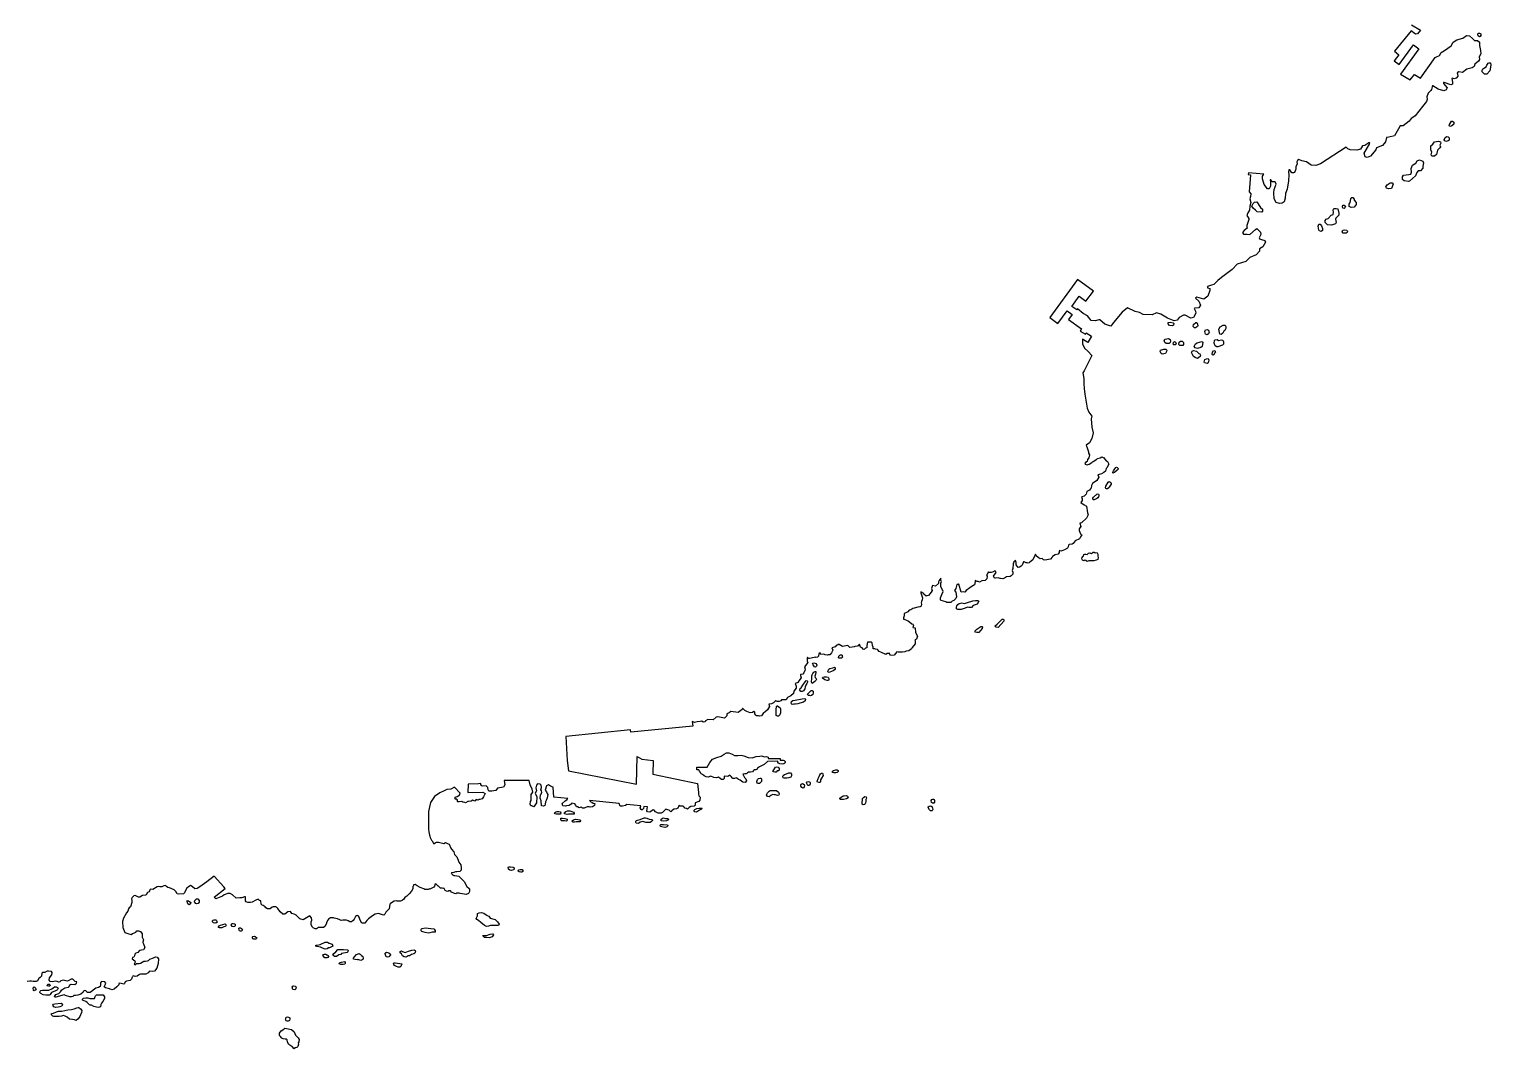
# Model space of a CAD drawing. Header units: inches. Extents: x -62624 to 51363, y -122611 to -15713.
# Drawn here: x 6819 to 11542, y -122093 to -118797 of the extents above; entities that cross this region are included whole.
import ezdxf

# ---------------------------------------------------------------- set-up
doc = ezdxf.new("R2010")
doc.units = ezdxf.units.IN
doc.header["$MEASUREMENT"] = 0

msp = doc.modelspace()

# ---------------------------------------------------------------- linework, layer by layer
for points in [[(11286.6, -118782.3), (11315.1, -118799.5), (11305.2, -118811.4), (11298.8, -118812.6), (11285.3, -118802.1), (11231.2, -118867.7), (11244.8, -118879), (11230.1, -118899.1), (11246.3, -118910.9), (11292.5, -118847.7), (11309.9, -118860.4), (11250.5, -118941.7), (11281.6, -118960.7), (11295.4, -118942.9), (11315.3, -118954.8), (11363, -118888), (11366.8, -118886), (11376.2, -118881.4), (11382.1, -118872.1), (11392.7, -118865.5), (11413.8, -118850.9), (11420.4, -118838.4), (11432.3, -118831.1), (11452.1, -118825.8), (11464, -118816.5), (11473.2, -118818.5), (11483.1, -118827.1), (11489.7, -118833.7), (11499.6, -118833.7), (11506.2, -118838.3), (11506.3, -118849.5), (11508.9, -118866), (11510.3, -118876.6), (11505, -118886.5), (11505.5, -118894.6), (11502.2, -118900.5), (11491, -118909.8), (11489, -118917.7), (11482.4, -118921.6), (11465.3, -118926.3), (11451.4, -118936.2), (11438.9, -118934.9), (11434.2, -118938.2), (11434.9, -118941.5), (11435.6, -118948.8), (11430.3, -118954.7), (11424.3, -118957.4), (11418.4, -118954.8), (11416.4, -118956.1), (11419.1, -118967.9), (11419.1, -118973.9), (11413.1, -118976.6), (11392, -118968.7), (11389.3, -118968.7), (11389.3, -118972), (11401.2, -118986.5), (11398.6, -118992.4), (11390.7, -118996.4), (11372.2, -118990.5), (11355, -118979.9), (11353.7, -118979.9), (11353, -118983.2), (11351, -118991.1), (11348.4, -118994.4), (11340.4, -119003.9), (11335.8, -119015.8), (11337.1, -119024.4), (11335.1, -119030.3), (11321.9, -119046.2), (11298.2, -119077.3), (11290.2, -119082.1), (11285, -119085.2), (11278.4, -119093.8), (11259.3, -119109), (11254.8, -119109.6), (11249.7, -119109.6), (11244.6, -119119.1), (11231.5, -119141.7), (11213.3, -119146.1), (11205.3, -119146.9), (11202.4, -119160.7), (11192.9, -119172.4), (11172.5, -119180.4), (11171.1, -119186.2), (11153.6, -119207.4), (11142.7, -119211.8), (11136.1, -119208.9), (11133.2, -119197.2), (11150.6, -119168), (11151.3, -119164.4), (11148.4, -119163.7), (11135.3, -119173.2), (11128.1, -119173.9), (11120.8, -119184.8), (11109.1, -119187.8), (11087.9, -119186.3), (11080.7, -119183.4), (11074.7, -119178.5), (10991.6, -119232.4), (10977, -119237.5), (10961.7, -119236.8), (10946.3, -119225.6), (10931.8, -119222.2), (10922.3, -119217.9), (10917.2, -119220.8), (10915.1, -119225.2), (10916.5, -119233.2), (10912, -119240.4), (10912.7, -119249.5), (10907.9, -119260), (10904.7, -119261.6), (10899.1, -119260.8), (10893.4, -119251.1), (10890.2, -119251.9), (10888.6, -119258.3), (10890.2, -119268), (10888.6, -119286.5), (10883.8, -119313.8), (10879, -119328.3), (10877.4, -119342.8), (10875, -119354.8), (10867.8, -119358.9), (10859.7, -119360.3), (10849.2, -119357.1), (10842.8, -119345), (10841.2, -119325.8), (10842, -119315.3), (10848.4, -119297.6), (10845.9, -119290.4), (10841.1, -119290.4), (10835.5, -119290.4), (10831.5, -119284), (10829.8, -119284), (10829.9, -119292.8), (10830.7, -119304.1), (10825.9, -119312.9), (10821, -119312.9), (10809.8, -119298.5), (10804.1, -119280.8), (10804.9, -119271.9), (10809, -119265.2), (10758.8, -119260.8), (10758.2, -119266.7), (10766.3, -119267.4), (10763.8, -119296.1), (10761.5, -119322), (10766.4, -119329.3), (10765.6, -119337.3), (10764, -119345.3), (10766.4, -119357.4), (10764, -119368.7), (10762.4, -119381.5), (10756.8, -119390.6), (10753.6, -119398.6), (10760.9, -119408.3), (10760.9, -119412.3), (10753.6, -119431.6), (10753.8, -119437.3), (10755.3, -119439.6), (10745.6, -119447.7), (10740, -119454.1), (10743.2, -119458.9), (10754.5, -119458.9), (10763.3, -119460.5), (10781.8, -119444.4), (10786.6, -119441.2), (10797.9, -119452.4), (10799.5, -119460.5), (10793.9, -119471.7), (10794.7, -119474.9), (10801.1, -119476.5), (10811.6, -119479.7), (10814, -119485.3), (10805.9, -119500), (10794.6, -119506.4), (10794.6, -119514.5), (10784.2, -119525.7), (10764.1, -119534.6), (10751.2, -119547.5), (10723.1, -119556.4), (10707, -119574.1), (10671.6, -119599), (10660.3, -119608.9), (10647.4, -119621.8), (10640.2, -119624.2), (10626.5, -119629), (10626.5, -119633.1), (10634.6, -119635.5), (10634.6, -119641.9), (10628.2, -119660.4), (10614.5, -119669.2), (10592, -119663.6), (10589.6, -119665.2), (10588, -119666), (10598.5, -119676.5), (10604, -119688.6), (10599.1, -119697.5), (10586.3, -119698.3), (10583.9, -119699.9), (10587.9, -119707.9), (10588.7, -119715.1), (10581.5, -119728.8), (10573.4, -119731.2), (10554.9, -119721.6), (10549.3, -119720.8), (10534.8, -119728.9), (10529.2, -119737.7), (10519.6, -119739.3), (10497, -119730.5), (10476.1, -119718.5), (10462.3, -119713.8), (10447.8, -119720.2), (10418.9, -119719.4), (10406.8, -119712.2), (10393.1, -119709.8), (10368.2, -119697.8), (10351.3, -119711.5), (10323.2, -119744.5), (10314.4, -119757.3), (10295.3, -119750.3), (10278.9, -119736), (10275.8, -119736), (10264.5, -119740.1), (10251.2, -119738.1), (10238.9, -119723.8), (10224.5, -119715.6), (10206.5, -119700.9), (10204, -119704.3), (10188.3, -119692.9), (10212.1, -119660.4), (10234.1, -119676.5), (10258.4, -119643.3), (10207.2, -119605.9), (10117.2, -119728.9), (10143.3, -119748), (10173.1, -119707.3), (10189.1, -119719.1), (10177.4, -119735.1), (10219.1, -119765.6), (10214.9, -119772.7), (10232.2, -119782.9), (10234.5, -119778.9), (10252.1, -119789.2), (10240, -119809.8), (10222.8, -119799.2), (10222.6, -119813.9), (10229.8, -119828.3), (10240, -119837.5), (10253.1, -119852.2), (10228.2, -119900.8), (10224.4, -119907.9), (10226.8, -119926.6), (10226.8, -119943.5), (10228.3, -119958.6), (10230.1, -119976.4), (10235.8, -120009.5), (10238.2, -120022.4), (10243, -120034.5), (10253.5, -120048.1), (10251.1, -120057), (10252.7, -120083.5), (10256.8, -120102), (10252.8, -120119.6), (10245.5, -120134.1), (10234.3, -120141.3), (10237.5, -120150.2), (10242, -120162.7), (10242, -120168), (10245.1, -120173), (10243.3, -120182.4), (10239.5, -120188), (10238.3, -120194.9), (10232.6, -120198.1), (10230.8, -120200.6), (10231.4, -120203.1), (10237.6, -120204.9), (10243.9, -120203), (10252.6, -120197.4), (10255.1, -120195.5), (10257.6, -120194.9), (10268.9, -120186.8), (10270.1, -120184.9), (10279.5, -120182.4), (10285.7, -120179.9), (10289.5, -120181.7), (10290.7, -120181.7), (10298.8, -120192.4), (10303.8, -120194.9), (10308.2, -120203.6), (10302, -120214.9), (10299.5, -120216.8), (10297, -120225.5), (10291.4, -120230.5), (10283.9, -120234.3), (10276.4, -120236.2), (10272.7, -120238.1), (10275.8, -120244.9), (10268.9, -120255.6), (10255.2, -120265.6), (10252.1, -120271.8), (10250.8, -120280.6), (10247.5, -120284.3), (10245.2, -120286.9), (10237.1, -120291.9), (10234.6, -120300), (10228.4, -120306.9), (10220.9, -120308.8), (10219.7, -120311.3), (10222.2, -120314.4), (10221.5, -120320.6), (10217.8, -120326.9), (10228.4, -120335), (10235.3, -120339.4), (10238.5, -120360), (10241.6, -120366.9), (10236, -120378.1), (10219.1, -120392.5), (10214.7, -120393.8), (10217.3, -120404.4), (10212.3, -120411.9), (10212.3, -120417.5), (10216.7, -120428.8), (10218.5, -120430.7), (10220.4, -120431.3), (10216.7, -120438.2), (10213.6, -120444.4), (10199.2, -120450.7), (10192.3, -120459.4), (10189.8, -120461.3), (10179.8, -120462.6), (10177.4, -120465.1), (10176.7, -120470.1), (10174.3, -120475.1), (10164.3, -120480.1), (10159.3, -120482.6), (10152.4, -120483.9), (10148.7, -120482), (10147.4, -120483.9), (10147.4, -120488.9), (10144.3, -120493.9), (10134.9, -120496.4), (10126.2, -120501.4), (10124.3, -120503.9), (10119.3, -120510.8), (10101.2, -120513.3), (10096.8, -120512.1), (10092.5, -120507.7), (10085.6, -120509.6), (10079.9, -120504.6), (10073.1, -120499), (10071.2, -120494), (10062.5, -120512.7), (10053.1, -120519.6), (10050.6, -120522.1), (10046.9, -120523.4), (10043.7, -120522.2), (10040.6, -120522.2), (10034.4, -120518.4), (10032.5, -120519), (10028.1, -120529.7), (10024.4, -120533.4), (10018.8, -120536.5), (10015, -120537.2), (10008.1, -120528.4), (10008.1, -120521.5), (10006.2, -120514.1), (10003.8, -120515.9), (10000, -120519.7), (10001.3, -120520.3), (9998.8, -120525.3), (9997.6, -120540.3), (9995.1, -120546.6), (9997.6, -120552.2), (9997.6, -120558.5), (9992, -120564.7), (9989.5, -120566.6), (9977, -120567.9), (9970.7, -120572.2), (9965.7, -120574.1), (9958.2, -120572.9), (9956.4, -120572.9), (9950.1, -120571), (9942, -120571.7), (9938.9, -120571.7), (9937, -120569.8), (9935.7, -120564.8), (9943.9, -120553.5), (9942, -120549.1), (9938.2, -120549.1), (9935.1, -120551), (9927.6, -120553.5), (9921.4, -120552.9), (9919.5, -120551.6), (9916.4, -120554.8), (9914.5, -120559.8), (9913.9, -120561.1), (9912.6, -120562.3), (9914.5, -120565.4), (9913.9, -120574.2), (9908.3, -120579.2), (9897, -120580.5), (9889.5, -120584.8), (9885.8, -120583), (9882.7, -120582.3), (9875.8, -120579.2), (9875.2, -120591.1), (9873.3, -120593.6), (9862.7, -120599.3), (9858.6, -120602.5), (9847.1, -120611.8), (9842.1, -120617.4), (9838.4, -120616.2), (9830.8, -120616.8), (9823.3, -120591.2), (9822.1, -120591.2), (9821.5, -120592.4), (9817.1, -120592.4), (9814, -120604.9), (9809.6, -120611.2), (9814, -120616.8), (9815.3, -120632.4), (9814, -120637.5), (9807.1, -120644.3), (9802.1, -120645.6), (9797.1, -120649.9), (9784, -120650), (9780.9, -120648.1), (9765.9, -120644.4), (9764, -120641.9), (9764, -120638.1), (9764, -120635.6), (9768.4, -120625), (9772.7, -120615), (9764.6, -120598.7), (9765.2, -120587.5), (9767.1, -120582.5), (9765.2, -120578.1), (9765.2, -120575.4), (9765.2, -120571.2), (9759.6, -120579.3), (9757.7, -120583.7), (9757.1, -120588.7), (9747.7, -120597.5), (9737.7, -120595), (9735.3, -120605.6), (9736.5, -120611.2), (9734, -120617.5), (9724.7, -120628.1), (9719.7, -120628.8), (9717.2, -120630), (9710.3, -120623.2), (9709.7, -120621.3), (9700.3, -120616.3), (9700.3, -120619.4), (9706, -120635), (9704.7, -120641.3), (9702.2, -120646.9), (9701, -120651.9), (9702.9, -120655.7), (9701, -120662.6), (9697.9, -120664.4), (9690.4, -120665.1), (9679.1, -120668.8), (9674.8, -120669.5), (9668.5, -120674.5), (9662.9, -120675.1), (9657.9, -120680.1), (9651.7, -120683.3), (9646.7, -120685.8), (9646.7, -120693.9), (9644.2, -120699.5), (9644.2, -120702.6), (9644.2, -120703.9), (9646.1, -120704.5), (9656.1, -120708.3), (9659.8, -120709.5), (9671.7, -120719.5), (9674.2, -120720.1), (9676.7, -120725.1), (9674.8, -120731.4), (9681.7, -120732.6), (9683.6, -120747.6), (9689.8, -120758.8), (9686.1, -120768.8), (9681.1, -120771.4), (9682.4, -120773.8), (9682.4, -120783.9), (9672.4, -120796.4), (9670.5, -120800.1), (9661.8, -120807), (9654.3, -120808.3), (9653, -120808.3), (9648.7, -120810.1), (9640.6, -120811.4), (9626.8, -120810.8), (9622.4, -120809.6), (9614.3, -120820.8), (9602.4, -120822.1), (9597.5, -120814), (9594.9, -120815.2), (9591.2, -120815.2), (9587.5, -120818.3), (9570.6, -120811.5), (9566.2, -120809), (9561.8, -120803.4), (9560.6, -120802.1), (9554.3, -120801.5), (9551.2, -120800.3), (9546.2, -120800.3), (9546.2, -120795.2), (9544.3, -120789), (9543.1, -120780.9), (9540.6, -120778.4), (9528.1, -120779), (9526.2, -120789), (9525.6, -120797.1), (9521.2, -120798.4), (9516.9, -120802.2), (9513.7, -120801.5), (9511.2, -120797.2), (9505.6, -120794.7), (9502.5, -120785.3), (9500, -120787.8), (9497.5, -120790.3), (9495, -120791.6), (9487.5, -120792.8), (9485, -120794.1), (9478.7, -120794.7), (9470.6, -120796), (9464.4, -120789.1), (9447.5, -120792.2), (9436.3, -120786.6), (9433.2, -120786), (9431.9, -120786.6), (9430.6, -120789.1), (9427.5, -120787.9), (9423.8, -120794.1), (9413.2, -120797.3), (9416.3, -120804.1), (9411.3, -120813.5), (9406.3, -120819.2), (9400.7, -120819.2), (9398.2, -120820.4), (9390.7, -120819.2), (9386.9, -120817.9), (9377, -120818.6), (9375.7, -120814.8), (9374.5, -120813), (9372, -120814.2), (9370.7, -120816.7), (9369.5, -120824.2), (9366.3, -120826.7), (9361.3, -120828.6), (9359.5, -120827.3), (9355.7, -120828), (9340.7, -120831.7), (9337.6, -120831.7), (9333.9, -120827.3), (9332.6, -120830.5), (9332.6, -120839.9), (9335.1, -120844.9), (9324.5, -120858.6), (9326.4, -120866.1), (9325, -120870.1), (9322.1, -120878), (9319.5, -120881.8), (9311.4, -120883.7), (9311.4, -120886.2), (9313.3, -120893.6), (9306.4, -120903.7), (9304, -120908.7), (9294, -120912.4), (9297.7, -120920.6), (9297.1, -120927.4), (9290.3, -120936.8), (9289, -120944.3), (9280.3, -120951.9), (9269, -120957.5), (9264.6, -120965), (9258.8, -120965.6), (9254.7, -120965.6), (9250.3, -120965.6), (9248.4, -120968.1), (9242.8, -120970), (9239.7, -120970), (9235.9, -120970), (9232.2, -120968.1), (9230.3, -120968.1), (9224.1, -120974.4), (9217.2, -120977.6), (9209.1, -120978.8), (9211, -120986.9), (9205.3, -120997.6), (9196.6, -121005.1), (9192.3, -121006.9), (9185.4, -121017), (9178.5, -121018.2), (9176, -121017), (9169.2, -121016.4), (9166.6, -121015.1), (9164.2, -121010.1), (9163.5, -121005.1), (9161, -121003.2), (9156.7, -121005.7), (9149.1, -121007.6), (9138.5, -121002.6), (9131.7, -121000.1), (9125.4, -120993.3), (9124.2, -120993.3), (9122.9, -120996.4), (9109.8, -121005.8), (9086.7, -121002.7), (9081.1, -121007.1), (9073.6, -121010.8), (9073, -121016.5), (9065.5, -121024), (9044.6, -121020.4), (9038.9, -121020.9), (9029.6, -121029.9), (9012.4, -121029), (9004.2, -121033.4), (9002.9, -121036.4), (8997.2, -121037.1), (8992.4, -121034), (8987.2, -121035), (8977.2, -121036.2), (8969.3, -121038.3), (8961.8, -121035.3), (8963.1, -121049.9), (8763.5, -121070), (8762.1, -121061.7), (8553, -121084.1), (8557.7, -121161), (8561.5, -121194.5), (8781.4, -121237.4), (8783.2, -121148.6), (8798.7, -121157.4), (8835.4, -121161.3), (8834.6, -121205.8), (8978.2, -121235.4), (8981.5, -121264.5), (8982, -121269.3), (8983.4, -121276.1), (8987.6, -121280.4), (8986.4, -121289.1), (8982.6, -121294.1), (8971.4, -121297.9), (8970.8, -121305.4), (8968.3, -121309.2), (8957.1, -121310.4), (8951.4, -121313.6), (8946.5, -121318.6), (8942.7, -121316.1), (8937.7, -121315.4), (8935.2, -121312.3), (8932.1, -121309.2), (8922.7, -121308.6), (8919.6, -121306.1), (8914.6, -121315.5), (8910.2, -121318), (8904.6, -121319.2), (8902.1, -121319.2), (8895.9, -121323.6), (8892.1, -121327.4), (8887.1, -121322.4), (8882.7, -121320.5), (8876.5, -121319.2), (8868.4, -121326.1), (8865.2, -121329.3), (8861.5, -121331.1), (8851.5, -121331.2), (8844.6, -121328), (8842.8, -121327.4), (8839, -121322.4), (8837.1, -121320.5), (8833.4, -121321.8), (8826.5, -121326.8), (8822.1, -121328.1), (8816.5, -121327.4), (8814.6, -121324.3), (8816.8, -121311), (8805.3, -121309.6), (8804, -121316.2), (8799.6, -121320.6), (8796.5, -121320.6), (8796.3, -121320.2), (8792.8, -121314.3), (8795.3, -121307.9), (8750.3, -121303.3), (8745.8, -121306.8), (8735.9, -121309.4), (8728.9, -121308.5), (8725.9, -121300), (8629.7, -121290.7), (8633.5, -121294.5), (8637.2, -121295.7), (8641.6, -121299.5), (8647.2, -121300.7), (8645.4, -121307), (8639.1, -121311.4), (8631.6, -121312.6), (8628.5, -121310.7), (8622.2, -121311.4), (8612.2, -121315.1), (8606.6, -121315.1), (8603.5, -121312), (8599.1, -121313.3), (8596.6, -121314.5), (8591, -121311.4), (8587.3, -121310.7), (8585.4, -121305.8), (8581.6, -121301.4), (8572.2, -121299.5), (8570.4, -121302), (8567.9, -121303.3), (8563.5, -121306.4), (8554.8, -121307.7), (8552.3, -121308.9), (8543.5, -121308.3), (8541.6, -121300.8), (8551, -121292), (8556.6, -121288.3), (8559.9, -121284.5), (8514.2, -121279.8), (8511.6, -121247.7), (8503.5, -121243.9), (8497.2, -121239.6), (8491, -121242.7), (8486, -121257.7), (8490.4, -121262.7), (8492.9, -121267.7), (8494.7, -121271.5), (8492.9, -121282.1), (8489.8, -121290.2), (8487.3, -121294.6), (8486.7, -121302.7), (8484.8, -121307.1), (8481, -121309), (8474.2, -121308.4), (8473.5, -121292.1), (8469.8, -121283.3), (8471.6, -121272.7), (8472.9, -121270.2), (8475.4, -121264), (8474.8, -121259.6), (8472.2, -121255.9), (8474.1, -121248.3), (8473.5, -121240.8), (8470.3, -121237.7), (8461, -121236.5), (8458.5, -121241.5), (8456.6, -121249.6), (8457.9, -121259.6), (8453.5, -121267.1), (8459.1, -121279), (8458.5, -121297.7), (8449.2, -121311.5), (8442.9, -121308.4), (8439.8, -121308.4), (8437.9, -121302.1), (8439.2, -121294), (8441.1, -121290.3), (8441, -121277.8), (8441, -121271.5), (8446, -121264), (8444.1, -121254), (8437.3, -121240.2), (8434.8, -121226.5), (8353.7, -121226), (8356.3, -121240), (8351.1, -121247.8), (8331.9, -121250.8), (8326.3, -121258.5), (8314.1, -121260), (8308.6, -121261), (8304.2, -121261), (8301.7, -121256), (8300.5, -121248.5), (8296.7, -121244.1), (8295.5, -121242.8), (8282.3, -121244.1), (8280.5, -121242.2), (8278.6, -121238.5), (8278, -121235.4), (8270.5, -121236.6), (8237.4, -121237.3), (8236.8, -121264.8), (8284.9, -121263.5), (8292.4, -121267.9), (8286.8, -121279.1), (8282.4, -121284.8), (8275.5, -121287.3), (8271.8, -121287.3), (8269.3, -121289.2), (8263, -121287.9), (8258.7, -121292.3), (8252.4, -121289.8), (8247.4, -121292.9), (8238, -121294.2), (8236.8, -121294.2), (8229.3, -121297.9), (8226.8, -121296.7), (8219.9, -121296.1), (8216.8, -121293.6), (8208.7, -121295.5), (8204.3, -121295.5), (8203.1, -121293.6), (8202.4, -121289.2), (8200.5, -121286.7), (8194.9, -121286.1), (8194.9, -121279.9), (8201.8, -121278), (8206.8, -121274.2), (8209.3, -121273.6), (8211.9, -121266.7), (8193.1, -121247.8), (8181.2, -121253.6), (8168.7, -121255.5), (8159.8, -121259.3), (8145.5, -121265.5), (8128.7, -121278), (8115.6, -121297.1), (8109, -121325.7), (8109.4, -121383.7), (8110, -121391.8), (8111.9, -121403.1), (8113.2, -121406.2), (8114.4, -121410.6), (8116.3, -121414.4), (8118.8, -121418.7), (8120.7, -121421.2), (8122.6, -121423.7), (8126.8, -121430.8), (8131.2, -121428), (8135.1, -121425.6), (8142, -121425.6), (8158.8, -121429.9), (8164.4, -121426.8), (8170.7, -121429.9), (8176.3, -121431.8), (8181.9, -121444.3), (8183.2, -121448), (8191.3, -121456.8), (8193.2, -121464.9), (8201.3, -121473), (8205.1, -121483.6), (8207, -121489.9), (8213.2, -121498.6), (8215.1, -121508), (8214.5, -121515.5), (8210.1, -121519.9), (8200.7, -121521.2), (8197, -121521.2), (8190.7, -121523.1), (8183.3, -121524.9), (8182, -121526.8), (8184.5, -121527.4), (8186.4, -121529.9), (8187, -121531.2), (8188.9, -121531.8), (8190.8, -121533.1), (8194.5, -121533), (8207.6, -121534.9), (8224.5, -121552.4), (8232.6, -121568.7), (8240.2, -121575.5), (8241.4, -121576.8), (8241.4, -121584.9), (8240.2, -121587.4), (8238.9, -121591.2), (8230.8, -121594.3), (8211.4, -121591.8), (8208.3, -121590.6), (8202.7, -121590.6), (8200.2, -121590.6), (8197.1, -121592.5), (8193.3, -121591.8), (8183.3, -121587.5), (8180.2, -121582.5), (8174.6, -121582.5), (8171.4, -121585), (8167.7, -121584.3), (8162.7, -121581.9), (8159.6, -121575.6), (8158.3, -121574.4), (8155.2, -121575), (8153.9, -121573.7), (8148.3, -121573.7), (8146.4, -121573.1), (8140.8, -121566.2), (8139.6, -121567.5), (8139.2, -121567.1), (8133.3, -121560.6), (8129.6, -121562.5), (8129.4, -121564.3), (8128.9, -121568.1), (8126.4, -121570.6), (8120.2, -121573.9), (8113.3, -121577.5), (8112.1, -121576.3), (8107.7, -121578.8), (8097.1, -121578.1), (8094, -121576.3), (8082.1, -121571.9), (8072.1, -121566.9), (8066.5, -121562.6), (8060.3, -121563.2), (8060.3, -121564.4), (8060.9, -121566.9), (8058.4, -121568.2), (8058.4, -121576.3), (8054.6, -121583.8), (8047.2, -121592.6), (8039, -121599.5), (8032.2, -121604.5), (8029, -121610.1), (8024.1, -121613.9), (8019.1, -121616.4), (8007.8, -121616.4), (8006.6, -121615.1), (7998.4, -121615.8), (7986, -121623.9), (7984.1, -121625.8), (7981.6, -121640.8), (7971.6, -121651.4), (7968.5, -121657.7), (7964.7, -121661.4), (7960.4, -121660.8), (7947.2, -121656.4), (7936.6, -121657.7), (7927.9, -121663.3), (7915.4, -121673.4), (7910.4, -121679), (7903.5, -121687.8), (7894.2, -121687.1), (7888.5, -121677.8), (7885.4, -121668.4), (7882.9, -121664.6), (7880.4, -121662.8), (7876, -121663.4), (7873.5, -121665.9), (7869.2, -121674), (7865.4, -121679), (7860.4, -121682.8), (7855.4, -121682.8), (7849.8, -121679.7), (7844.2, -121677.2), (7832.3, -121677.8), (7826.7, -121679.1), (7823, -121676.6), (7815.5, -121672.8), (7804.8, -121671), (7801.7, -121669.7), (7793, -121670.3), (7786.1, -121674.1), (7782.3, -121679.1), (7779.9, -121686.6), (7779.9, -121687.9), (7774.2, -121697.9), (7769.9, -121701), (7761.8, -121701), (7753.6, -121701), (7747.4, -121705.4), (7742.4, -121705.4), (7736.8, -121702.3), (7734.3, -121700.4), (7729.9, -121692.3), (7730.5, -121683.5), (7732.4, -121677.3), (7731.1, -121670.4), (7725.5, -121663.5), (7704.3, -121676.6), (7693.6, -121672.9), (7685.5, -121666), (7681.1, -121661.7), (7675.5, -121658.6), (7668, -121656.1), (7663, -121649.8), (7654.9, -121650.4), (7644.9, -121658), (7638, -121658), (7629.3, -121651.1), (7622.4, -121640.4), (7619.3, -121636.7), (7618, -121636.1), (7615.5, -121634.2), (7607.4, -121634.2), (7603.6, -121636.1), (7597.4, -121640.5), (7589.3, -121640.5), (7583.7, -121637.4), (7581.1, -121634.2), (7574.9, -121629.9), (7571.2, -121628.6), (7568, -121625.5), (7567.4, -121615.5), (7563, -121613.6), (7558.6, -121609.3), (7551.1, -121612.4), (7539.3, -121619.3), (7534.3, -121620.5), (7531.1, -121620.5), (7524.9, -121620.5), (7519.9, -121618), (7517.4, -121614.9), (7517.4, -121602.4), (7514.9, -121602.4), (7505.5, -121604.9), (7499.3, -121604.9), (7488, -121606.2), (7475.5, -121596.2), (7468.7, -121591.2), (7460.6, -121591.2), (7449.3, -121596.2), (7443.7, -121599.9), (7422.1, -121609.1), (7416.3, -121603.7), (7451.6, -121574.8), (7447.4, -121569.3), (7416.8, -121535.6), (7392.4, -121553.7), (7370, -121570), (7361.6, -121575.6), (7353.8, -121576.1), (7345.3, -121568.3), (7340.3, -121566), (7337, -121568.1), (7332.6, -121570.9), (7327.8, -121572.8), (7320.5, -121588.7), (7317.7, -121592), (7302.3, -121593.6), (7296.7, -121592.9), (7292.9, -121584.7), (7287.7, -121579.9), (7272.2, -121572.7), (7267.2, -121572.4), (7262, -121568.9), (7258.7, -121565.4), (7254.2, -121566.1), (7247.4, -121569.6), (7240.8, -121569.8), (7235.3, -121568.7), (7232.3, -121569.4), (7218.3, -121578.4), (7211.2, -121577.4), (7208.9, -121580), (7206.7, -121585.7), (7200.6, -121588.5), (7197.1, -121595.2), (7194.9, -121597.1), (7184.8, -121597.3), (7176.7, -121603), (7172.2, -121603.3), (7160.9, -121598.3), (7156.9, -121598.8), (7151.2, -121604), (7148.9, -121609), (7150.8, -121614.4), (7150.3, -121620.3), (7145.6, -121634.3), (7141.3, -121637.8), (7139.7, -121640.7), (7137.8, -121648), (7133, -121654.4), (7123.6, -121671.2), (7120.6, -121682.1), (7121.7, -121701.2), (7128.2, -121717.9), (7140.3, -121721.6), (7148.1, -121723.8), (7152.3, -121721.2), (7159.4, -121718.1), (7163.6, -121716), (7166.9, -121711.9), (7172.1, -121712.2), (7178.3, -121713.8), (7183.5, -121721.6), (7183.5, -121732.9), (7187.8, -121740.7), (7186.1, -121748.5), (7186.4, -121750.2), (7188.2, -121754.1), (7192.3, -121765.5), (7188, -121773.5), (7181.4, -121774.7), (7175.3, -121776.1), (7169.4, -121781.8), (7163.7, -121783.9), (7159.7, -121787), (7159, -121793.1), (7156.8, -121796.7), (7152.6, -121798.1), (7151.6, -121802.6), (7159.9, -121808.9), (7160.9, -121813.9), (7158.5, -121820.3), (7159.9, -121821.7), (7165.8, -121817.7), (7173.6, -121817.7), (7178.6, -121817), (7183.3, -121813.4), (7189.2, -121810.3), (7194.2, -121809.9), (7201, -121809.6), (7204.6, -121807.5), (7208.1, -121803.9), (7220.4, -121799), (7226.5, -121796.6), (7232.7, -121797.3), (7236.7, -121803), (7235.9, -121817.2), (7231.5, -121832.8), (7223.9, -121842.3), (7216.4, -121843.9), (7208.1, -121843), (7206, -121843.5), (7202.7, -121848.4), (7195.6, -121852.2), (7177.9, -121852.2), (7174.8, -121852.9), (7167.6, -121858.2), (7161.3, -121859.6), (7155.6, -121858), (7153.5, -121858.7), (7152.5, -121860.3), (7152, -121862), (7149.7, -121868.8), (7144.7, -121872.4), (7133.6, -121875), (7129.1, -121877.4), (7126.5, -121882.8), (7124.2, -121884.2), (7115.7, -121881.9), (7110.7, -121881.6), (7108.1, -121882.8), (7107.9, -121887.1), (7101.7, -121893.5), (7093.1, -121900.3), (7085.6, -121902.7), (7078.3, -121899.9), (7065, -121896.3), (7061.3, -121892.8), (7065.7, -121884.3), (7066.9, -121881.4), (7062.7, -121877.2), (7052.3, -121875.8), (7049.2, -121879.8), (7049.4, -121887.8), (7047.8, -121892.6), (7042.4, -121895.4), (7034.3, -121897.8), (7015.9, -121911.9), (7007.4, -121911.5), (7001.9, -121905.6), (6997.7, -121904.9), (6995.3, -121906.3), (6993, -121910.8), (6985.5, -121917.1), (6976.1, -121920), (6968.3, -121920.7), (6962.8, -121921.4), (6959.3, -121924), (6955.8, -121925.5), (6949.9, -121925.7), (6935.7, -121921), (6931.4, -121919.3), (6904.5, -121926.7), (6901.7, -121926.4), (6900.7, -121924.3), (6904.5, -121918.2), (6914.4, -121914.4), (6919.4, -121909.4), (6924.3, -121903), (6934.3, -121896.9), (6945.6, -121894.5), (6948.2, -121891.7), (6949.8, -121886.7), (6954.1, -121884.4), (6966.6, -121886), (6971.8, -121881), (6972.5, -121876.8), (6967.1, -121876.1), (6960, -121868.3), (6954.3, -121868), (6946.3, -121873.2), (6941.8, -121874.9), (6928.6, -121871.8), (6921, -121874), (6918.2, -121877.3), (6913.7, -121877.8), (6909, -121876.1), (6904, -121875.1), (6893.4, -121876.8), (6886.8, -121876.1), (6883.2, -121871.4), (6884.6, -121863.6), (6892.4, -121854.1), (6893.1, -121846.6), (6891, -121843.3), (6881.4, -121842.3), (6876.5, -121842.8), (6869.6, -121846.4), (6862.3, -121847.1), (6859.7, -121849.2), (6858.8, -121858.7), (6854, -121862.9), (6849.6, -121866.2), (6846, -121873.3), (6841, -121875.9), (6831.6, -121875.7), (6826.7, -121875.3), (6820.5, -121874.7), (6812, -121875.7)], [(11500.2, -118813.3), (11502.1, -118809.5), (11506.4, -118809), (11509.8, -118811.9), (11509.8, -118816.7), (11508.4, -118820.6), (11506, -118821), (11501.7, -118818.2), (11500.2, -118813.3)], [(11514.2, -118929.5), (11517, -118924.8), (11527.3, -118918.6), (11530, -118913.1), (11533.4, -118906.3), (11537.5, -118904.9), (11540.9, -118905.6), (11542.3, -118913.1), (11539.6, -118930.9), (11529.3, -118942.5), (11521.8, -118942.5), (11514.9, -118934.3), (11514.2, -118929.5)], [(11407.5, -119109.5), (11408.8, -119105.1), (11415.7, -119093.8), (11418.8, -119093.8), (11423.2, -119097.6), (11422.6, -119103.8), (11416.9, -119109.5), (11411.9, -119110.8), (11407.5, -119109.5)], [(11349.1, -119186.2), (11349.1, -119174.3), (11355.4, -119168), (11360.4, -119160.5), (11373, -119158.6), (11379.3, -119161.1), (11381.2, -119164.8), (11377.4, -119171.7), (11379.3, -119176.8), (11378.1, -119179.9), (11369.9, -119188.1), (11366.8, -119201.3), (11360.5, -119207.6), (11352.3, -119207.6), (11349.8, -119203.2), (11352.3, -119194.4), (11349.1, -119186.2)], [(11391.2, -119154.1), (11395, -119147.2), (11400, -119144.1), (11405, -119144.7), (11407.6, -119147.9), (11408.2, -119153.5), (11406.9, -119156), (11398.8, -119159.8), (11393.7, -119157.9), (11391.2, -119154.1)], [(11257.5, -119282.9), (11257.5, -119274), (11260.5, -119268.7), (11277.1, -119266.9), (11283.6, -119265.6), (11286, -119259.1), (11284.8, -119247.3), (11289.5, -119236.6), (11299.6, -119230.1), (11304.9, -119221.8), (11312, -119218.8), (11322.7, -119222.9), (11324.5, -119228.9), (11322.7, -119239.5), (11322.7, -119246.1), (11315.6, -119254.9), (11307.9, -119255), (11303.8, -119259.7), (11299, -119270.4), (11289, -119279.9), (11279.5, -119287.6), (11276.5, -119288.8), (11262.3, -119287), (11257.5, -119282.9)], [(11202.8, -119306), (11207.2, -119300.2), (11217.2, -119293), (11223.7, -119293), (11227.3, -119298), (11221.6, -119311.7), (11212.9, -119313.2), (11205, -119311), (11202.8, -119306)], [(10770.6, -119368.8), (10774.8, -119360.4), (10779, -119356.2), (10785.8, -119355.3), (10798.4, -119373), (10804.3, -119378.9), (10804.4, -119384.8), (10802.7, -119388.1), (10787.5, -119387.3), (10782.4, -119381.4), (10774, -119375.5), (10770.6, -119368.8)], [(11084.2, -119369.8), (11084.2, -119362.6), (11088.4, -119357.2), (11089.6, -119345.3), (11093.7, -119341.1), (11096.7, -119341.1), (11100.3, -119345.9), (11100.9, -119349.5), (11107.5, -119356.6), (11106.9, -119363.8), (11100.3, -119371.6), (11090.8, -119373.4), (11084.2, -119369.8)], [(11007.3, -119421.6), (11007.3, -119415.7), (11009.9, -119411.4), (11016.6, -119408.9), (11026.7, -119398), (11033.4, -119395.4), (11034.3, -119389.5), (11032.6, -119381.1), (11035.1, -119376.1), (11042.7, -119376.1), (11047.7, -119377.7), (11051.1, -119391.2), (11051.1, -119397.9), (11041.9, -119407.2), (11040.2, -119411.4), (11042.7, -119421.5), (11040.2, -119426.5), (11027.6, -119430.7), (11014.9, -119429.1), (11007.3, -119421.6)], [(11062.7, -119370.4), (11064.5, -119365.6), (11068.1, -119365.6), (11072.3, -119368.6), (11071.1, -119374.5), (11068.1, -119376.4), (11063.9, -119375.2), (11062.7, -119370.4)], [(10984.6, -119433.3), (10986.3, -119427.4), (10991.4, -119427.4), (10995.6, -119432.5), (10999, -119440.9), (10998.1, -119447.6), (10993.9, -119451), (10988.8, -119448.5), (10986.3, -119446.8), (10984.6, -119433.3)], [(11062.2, -119451.5), (11064.6, -119446.7), (11070.6, -119444.9), (11077.2, -119446.7), (11079, -119450.3), (11077.8, -119453.9), (11074.8, -119456.3), (11065.8, -119455.7), (11062.2, -119451.5)], [(10499.4, -119749.7), (10499.8, -119745.5), (10505.7, -119743.8), (10515.8, -119745.9), (10517.5, -119748.5), (10516.7, -119753.5), (10514.2, -119755.6), (10503.6, -119755.2), (10499.4, -119749.7)], [(10580.5, -119757.5), (10582, -119751.4), (10589.1, -119744.8), (10592.7, -119745.3), (10594.8, -119749.9), (10595.3, -119755.5), (10594.3, -119758), (10587.6, -119762.6), (10584.6, -119762.1), (10580.5, -119757.5)], [(10618.3, -119774.3), (10620.8, -119768.7), (10625.4, -119767.2), (10630.5, -119769.7), (10632.1, -119777.4), (10630, -119781.4), (10625.5, -119785), (10620.4, -119782.5), (10618.3, -119774.3)], [(10663.7, -119766.8), (10668.1, -119759.4), (10677.6, -119753.6), (10683.5, -119753.6), (10685.7, -119758), (10685.7, -119764.6), (10682.8, -119770.4), (10679.9, -119773.4), (10676.9, -119779.2), (10671.1, -119783.7), (10666.6, -119782.9), (10665.2, -119777.1), (10663.7, -119766.8)], [(10473.3, -119838.8), (10475.4, -119835), (10485.9, -119831.2), (10492.3, -119831.2), (10495.2, -119834.1), (10494.8, -119839.2), (10490.6, -119845.5), (10480.5, -119847.6), (10476.7, -119845.5), (10473.3, -119838.8)], [(10486.8, -119802.5), (10490.1, -119799.1), (10500.3, -119796.5), (10505.8, -119799.5), (10507.4, -119805.8), (10506.6, -119809.2), (10503.2, -119812.6), (10493.5, -119813.4), (10488.9, -119810.1), (10486.8, -119802.5)], [(10515.9, -119815.1), (10516.7, -119809.6), (10520.1, -119806.7), (10523.9, -119808.4), (10525.2, -119812.6), (10521.8, -119817.2), (10518.4, -119817.6), (10515.9, -119815.1)], [(10534.5, -119816.4), (10534.9, -119808.7), (10539.5, -119805.4), (10545, -119805.4), (10549.2, -119810), (10549.7, -119816.7), (10546.7, -119819.3), (10543.8, -119819.7), (10537.9, -119818.9), (10534.5, -119816.4)], [(10584.1, -119822.3), (10587.7, -119813.6), (10593.8, -119810.6), (10608.1, -119807), (10611.2, -119809), (10609.7, -119822.3), (10605.6, -119826.4), (10594.9, -119828.9), (10587.2, -119827.4), (10584.1, -119822.3)], [(10648.5, -119811.6), (10649, -119802.9), (10652, -119800.8), (10657.7, -119800.3), (10662.3, -119802.9), (10671.9, -119800.8), (10676, -119802.4), (10678.6, -119808), (10678.1, -119815.6), (10675.5, -119818.7), (10660.7, -119823.8), (10656.6, -119823.8), (10652, -119820.8), (10648.5, -119811.6)], [(10575.5, -119842.3), (10577, -119837.2), (10581.6, -119835.1), (10591.3, -119838.2), (10599, -119845.3), (10601.5, -119846.3), (10604.1, -119850.9), (10603.1, -119854.5), (10594.4, -119861.1), (10587.2, -119858.6), (10582.1, -119855), (10575.5, -119842.3)], [(10615.9, -119873.4), (10618.4, -119864.7), (10623.5, -119862.1), (10628.8, -119861.6), (10630.7, -119866.7), (10628.8, -119875.9), (10625.6, -119877.9), (10616.9, -119875.9), (10615.9, -119873.4)], [(10641.9, -119848.8), (10642.9, -119841.2), (10645.9, -119836.6), (10650, -119836.1), (10652.1, -119838.6), (10652.6, -119841.2), (10649.5, -119844.7), (10647, -119849.8), (10644.4, -119850.9), (10641.9, -119848.8)], [(10320.4, -120232.3), (10320.4, -120231.4), (10320.9, -120229.2), (10322.6, -120224.6), (10327.2, -120218.3), (10330.6, -120214.4), (10332.5, -120213.2), (10335.2, -120214.4), (10337.6, -120216.8), (10337.6, -120219.7), (10335.2, -120222.9), (10326.7, -120229.9), (10320.4, -120232.3)], [(10256, -120312.9), (10258.7, -120309.6), (10269.5, -120299.9), (10271.8, -120299.3), (10274.2, -120300.2), (10275.7, -120302.5), (10275.7, -120305.3), (10274.3, -120309.1), (10272.2, -120312.3), (10268.2, -120315.2), (10265, -120316.8), (10260.8, -120318.6), (10257.7, -120318.3), (10256.6, -120316.6), (10256, -120312.9)], [(10297.7, -120279.6), (10298.5, -120273.8), (10305.3, -120261.3), (10308.7, -120259.6), (10311.7, -120259.8), (10314.3, -120262), (10315.3, -120264.2), (10315.3, -120267.6), (10313.4, -120271.5), (10309.5, -120277.2), (10308, -120280.1), (10303.6, -120282.6), (10300.7, -120283), (10298.7, -120282.1), (10297.7, -120279.6)], [(10221.2, -120508.7), (10222.1, -120504.8), (10224.1, -120501.9), (10226, -120500.4), (10227.1, -120495.3), (10230.4, -120493.6), (10233.9, -120493.8), (10237.7, -120494.7), (10242.5, -120490.5), (10246.5, -120489.6), (10248.6, -120490.7), (10252.1, -120492.4), (10257.4, -120487.4), (10260.5, -120487.6), (10264.2, -120489.8), (10266.6, -120488.9), (10270.2, -120490.2), (10272.1, -120494), (10271.9, -120501), (10273.7, -120505.2), (10271.9, -120511.6), (10266.7, -120513.3), (10259.7, -120516.2), (10252.6, -120516.2), (10243.6, -120516.2), (10237.9, -120517.7), (10233.7, -120514.9), (10229.8, -120514), (10226.7, -120515.5), (10222.3, -120513.1), (10221.2, -120508.7)], [(9815.7, -120666.2), (9816.6, -120661.1), (9820.3, -120656.4), (9824.5, -120653.2), (9832.4, -120652), (9841.3, -120653.6), (9851.1, -120649.9), (9867.9, -120644.7), (9877.2, -120643.8), (9884.2, -120644.2), (9887.4, -120646.1), (9887, -120647.9), (9882.3, -120655.4), (9869.7, -120660.6), (9863.7, -120667.1), (9855.7, -120666.2), (9851.1, -120665.7), (9844.1, -120669), (9830.6, -120673.2), (9824.5, -120673.2), (9819.4, -120672.8), (9816.1, -120670.9), (9815.7, -120666.2)], [(9874.8, -120742.7), (9876.7, -120740.8), (9880.8, -120736.6), (9893.9, -120728.2), (9897.2, -120727.7), (9899.5, -120729.2), (9898.6, -120734.7), (9887.4, -120747.3), (9881.3, -120746.9), (9876.7, -120746), (9874.8, -120742.7)], [(9941, -120725.4), (9947.5, -120720.7), (9962.9, -120703.9), (9967.5, -120703.9), (9968.9, -120706.7), (9968.9, -120710.9), (9950.3, -120731), (9944.2, -120730.5), (9941.4, -120728.6), (9941, -120725.4)], [(9434, -120829.1), (9435.1, -120824), (9438.1, -120820.6), (9441.1, -120819.2), (9443.9, -120819.2), (9446.2, -120820.9), (9446.6, -120824), (9446.9, -120827.4), (9443.5, -120830.1), (9439.4, -120830.8), (9436.1, -120830.8), (9434, -120829.1)], [(9346.7, -120908.3), (9348.3, -120894.8), (9348.3, -120888), (9349.3, -120883.9), (9351.7, -120879.8), (9354.4, -120875.8), (9358.5, -120873.4), (9360.5, -120873.4), (9360.9, -120876.8), (9359.5, -120882.2), (9358.2, -120888.6), (9359.2, -120892.7), (9362.6, -120896.1), (9362.9, -120898.8), (9361.2, -120902.6), (9357.5, -120906.3), (9349.4, -120912.1), (9346.7, -120908.3)], [(9350.2, -120847.7), (9351.2, -120846.3), (9354.6, -120845.7), (9362, -120848), (9363.7, -120853.1), (9363.4, -120856.8), (9360, -120859.6), (9356.3, -120858.9), (9351.9, -120852.1), (9350.2, -120847.7)], [(9400.2, -120874.3), (9400.5, -120870.2), (9403.2, -120865.8), (9406.6, -120863.7), (9416.4, -120861.3), (9421.2, -120859.3), (9423.2, -120861.3), (9423.2, -120865.1), (9421.2, -120868.1), (9417.5, -120870.9), (9406.6, -120876), (9403.9, -120876.3), (9400.2, -120874.3)], [(9308.8, -120934.4), (9310.5, -120929), (9313.9, -120925.9), (9319.3, -120917.4), (9326.8, -120906.5), (9329.8, -120902.8), (9332.5, -120903.5), (9333.9, -120905.2), (9333.9, -120907.6), (9331.9, -120912), (9328.5, -120918.1), (9326.1, -120923.2), (9325.1, -120930), (9321.4, -120935.7), (9317.3, -120938.1), (9312.2, -120938.1), (9308.8, -120934.4)], [(9382.1, -120894.9), (9383.8, -120892.2), (9387.6, -120891.2), (9395.7, -120890.5), (9400.5, -120892.2), (9402.9, -120895.9), (9403.5, -120900.6), (9401.8, -120902.7), (9397.8, -120902.7), (9389.6, -120900), (9382.1, -120894.9)], [(9281, -120974.4), (9282, -120970.3), (9286.8, -120967.6), (9294.2, -120965.9), (9316.3, -120961.5), (9325.8, -120960.8), (9327.5, -120962.5), (9326.1, -120968.3), (9321.4, -120972.3), (9309.2, -120975.4), (9302.7, -120978.1), (9295.6, -120978.8), (9290.2, -120978.8), (9284.1, -120980.2), (9282, -120978.1), (9281, -120974.4)], [(9333.6, -120947.3), (9345.8, -120934.7), (9348.8, -120935), (9351.9, -120936.7), (9352.9, -120938.8), (9352.9, -120943.5), (9351.6, -120947.6), (9347.5, -120951), (9343.4, -120951.7), (9341.1, -120951.3), (9336, -120950.7), (9333.6, -120947.3)], [(9232.8, -121015.9), (9232.8, -121005.4), (9232.8, -120995), (9233.9, -120987.5), (9235, -120984.2), (9237.2, -120984.9), (9241, -120988.3), (9245.8, -120990.9), (9247.3, -120993.5), (9247.3, -120998.7), (9246.9, -121003.5), (9247.3, -121007.3), (9244.7, -121014), (9240.2, -121018.1), (9236.9, -121018.1), (9232.8, -121015.9)], [(8975.9, -121191.8), (8975.9, -121182.7), (9009.9, -121182.7), (9018.1, -121167.7), (9027.3, -121157), (9041.3, -121152), (9054.6, -121147.8), (9064.5, -121141.2), (9072.8, -121137), (9080.3, -121136.2), (9091, -121141.1), (9098.5, -121145.3), (9108.4, -121145.3), (9119.2, -121144.4), (9128.3, -121146.1), (9142.4, -121151.9), (9154.8, -121152.7), (9168.1, -121148.5), (9179.8, -121147.5), (9183.9, -121146), (9188.8, -121146.8), (9194.6, -121149.3), (9202.1, -121148.5), (9207.1, -121151), (9207, -121155), (9245.5, -121155), (9245.5, -121160.2), (9255.6, -121160.2), (9258.3, -121161.6), (9261.5, -121164.3), (9262.2, -121166.8), (9260.8, -121169.9), (9257.7, -121171.6), (9251.8, -121172.7), (9244.5, -121171.7), (9240.3, -121169.6), (9238.2, -121167.1), (9238.2, -121164), (9204.6, -121164.1), (9194.5, -121174.1), (9178.9, -121181.8), (9173, -121185.6), (9170.9, -121189.4), (9167.1, -121191.2), (9161.6, -121191.5), (9159.1, -121193.2), (9156.1, -121197.5), (9150.2, -121199.1), (9143.5, -121199.1), (9139.8, -121201.7), (9138.1, -121203.8), (9136, -121204.6), (9131.8, -121204.6), (9124.7, -121205.1), (9131, -121216), (9135.2, -121220.6), (9136.4, -121227.3), (9132.7, -121232.3), (9125.1, -121231.5), (9116.7, -121225.2), (9110.8, -121222.3), (9105.8, -121218.5), (9103.3, -121217.7), (9098.3, -121219.8), (9092.8, -121219.3), (9091.6, -121218.1), (9086.9, -121213.1), (9083.6, -121208.9), (9079, -121212.2), (9074.8, -121212.6), (9065.1, -121211.8), (9064.3, -121219.8), (9061.8, -121222.3), (9058.8, -121223.2), (9055.9, -121223.2), (9051.7, -121219.8), (9046.3, -121215), (9039.6, -121217.5), (9031.2, -121216.3), (9021.6, -121211.7), (9013.2, -121215), (9006.5, -121214.6), (9000.6, -121210.4), (8995.1, -121206.2), (8990.5, -121204.5), (8988, -121200.3), (8985.5, -121195.3), (8983.3, -121191.8), (8975.9, -121191.8)], [(9222.4, -121196.5), (9225.6, -121191.1), (9231, -121183.1), (9235.2, -121182), (9238.9, -121182.6), (9242.1, -121187), (9242.2, -121190.6), (9241.1, -121194.8), (9236.3, -121194.8), (9232.6, -121198.6), (9228.3, -121199.1), (9224.6, -121198.1), (9222.4, -121196.5)], [(9254.4, -121213.5), (9255.5, -121209.8), (9259.8, -121207.1), (9266.6, -121204.4), (9274.1, -121201.2), (9278.9, -121201.2), (9282.1, -121205.5), (9282.1, -121211.3), (9280, -121215.6), (9274.1, -121217.2), (9267.7, -121218.3), (9258.2, -121218.3), (9255.5, -121217.2), (9254.4, -121213.5)], [(9365.2, -121228), (9368.4, -121219.8), (9372, -121213.3), (9373.4, -121207.4), (9376.6, -121204.2), (9379.8, -121202.8), (9382.1, -121202.8), (9383.4, -121205.6), (9384.8, -121209.7), (9378.9, -121218.9), (9376.1, -121223.9), (9375.7, -121230.3), (9374.3, -121232.6), (9371.1, -121232.6), (9366.5, -121231.2), (9365.2, -121228)], [(9414.9, -121200.2), (9415.4, -121195.5), (9418.2, -121193.2), (9425.6, -121191.3), (9430.3, -121191.3), (9433.1, -121193.2), (9433.1, -121196.9), (9429.8, -121199.7), (9425.2, -121201.1), (9419.6, -121201.6), (9414.9, -121200.2)], [(9170.3, -121229.6), (9172.9, -121223.2), (9176.1, -121219.9), (9180.9, -121218.9), (9184.1, -121218.9), (9185.7, -121221), (9185.7, -121229), (9179.3, -121235.9), (9174.5, -121235.9), (9171.9, -121234.3), (9170.3, -121229.6)], [(9312.1, -121244.6), (9312.1, -121240.9), (9313.9, -121237.7), (9317.6, -121235.8), (9323.1, -121238.6), (9324.4, -121243.2), (9322.2, -121250), (9318.5, -121250.5), (9315.7, -121248.2), (9312.1, -121244.6)], [(9330.8, -121231.3), (9333.1, -121229.9), (9337.7, -121229.4), (9341.4, -121229.9), (9342.7, -121233.1), (9342.7, -121236.3), (9340, -121242.2), (9335.4, -121242.2), (9332.2, -121235.4), (9330.8, -121231.3)], [(9201.9, -121272.8), (9204.7, -121266.4), (9209.7, -121260.5), (9213.8, -121258.6), (9221.6, -121258.6), (9233.5, -121258.6), (9240.8, -121264.1), (9242.7, -121269.1), (9241.3, -121273.2), (9237.6, -121274.2), (9230.8, -121272.8), (9226.2, -121271.9), (9221.6, -121271.5), (9215.2, -121274.2), (9209.7, -121278.3), (9205.1, -121277.9), (9201.9, -121272.8)], [(9438.2, -121285.3), (9439.1, -121283.4), (9443.3, -121279.6), (9449.3, -121275.9), (9453.1, -121275.4), (9459.6, -121274.9), (9463.8, -121276.8), (9465.7, -121282), (9459.6, -121285.7), (9450.7, -121287.1), (9443.3, -121287.6), (9439.5, -121287.6), (9438.2, -121285.3)], [(9511, -121302), (9511.4, -121284.7), (9515.2, -121280.5), (9519.3, -121278.2), (9524, -121278.6), (9524.5, -121282.8), (9522.2, -121287.5), (9522.2, -121293.6), (9521.7, -121298.2), (9520.3, -121301), (9518, -121303.9), (9514.2, -121304.8), (9511, -121302)], [(9733.6, -121290.6), (9735.9, -121287.4), (9738.6, -121286), (9741.4, -121286), (9743.6, -121287.4), (9744.5, -121290.6), (9744.1, -121296), (9742.7, -121299.7), (9737.7, -121299.7), (9734.5, -121297.4), (9733.6, -121290.6)], [(8516.5, -121330.9), (8517.3, -121329.2), (8521.6, -121327.5), (8525.4, -121326.7), (8530.8, -121325.8), (8535.1, -121327.5), (8536.8, -121330.1), (8535.9, -121335.1), (8530, -121335.1), (8523.2, -121335.2), (8519, -121333.5), (8516.5, -121330.9)], [(8547.8, -121331.7), (8549, -121329.2), (8552.8, -121326.2), (8558.4, -121323.7), (8565.5, -121323.7), (8572.7, -121326.2), (8578.2, -121327.9), (8579.5, -121331.7), (8579.5, -121334.7), (8574.4, -121335.1), (8566.8, -121334.7), (8562.2, -121334.7), (8557.5, -121335.5), (8549.9, -121334.3), (8547.8, -121331.7)], [(8967.1, -121322.7), (8969.8, -121320), (8976.7, -121316.7), (8984.3, -121315.7), (8992.5, -121315.4), (8993.5, -121317), (8991.2, -121318.7), (8984.6, -121322), (8978.7, -121326.6), (8974.4, -121328.9), (8969.8, -121327.3), (8967.1, -121322.7)], [(9724, -121313.8), (9724.5, -121311.1), (9727.2, -121308.8), (9733.2, -121307.9), (9737.3, -121311.5), (9738.6, -121319.3), (9736.8, -121323.8), (9731.4, -121323.8), (9728.2, -121320.6), (9724, -121313.8)], [(8536.8, -121351.6), (8537.2, -121348.2), (8541.9, -121348.2), (8550.3, -121349.1), (8557.1, -121350.8), (8557.5, -121354.2), (8556.7, -121356.3), (8553.7, -121357.1), (8548.6, -121356.7), (8544, -121356.3), (8539.3, -121355.9), (8537.6, -121355), (8536.8, -121351.6)], [(8573.2, -121356.7), (8577.4, -121352.9), (8583.8, -121351.2), (8599, -121353.3), (8600.3, -121356.7), (8598.6, -121360), (8594.3, -121360), (8586.3, -121360.1), (8580.8, -121360.9), (8576.6, -121360.9), (8574.5, -121359.6), (8573.2, -121356.7)], [(8779, -121357.7), (8780.9, -121355.6), (8784.2, -121354.7), (8793.2, -121352.5), (8805.7, -121347.1), (8810.5, -121346.6), (8815.2, -121348), (8822.8, -121350.6), (8831.8, -121352.2), (8832.7, -121355.1), (8829.4, -121358.6), (8825.2, -121361.5), (8818.5, -121361.5), (8811.2, -121361.3), (8805.3, -121359.6), (8800.7, -121358.2), (8793.5, -121361.2), (8788, -121364.9), (8780.7, -121363.7), (8779.3, -121361.3), (8779, -121357.7)], [(8858.4, -121370.9), (8859.6, -121368.5), (8868.7, -121368.5), (8881.4, -121369.1), (8882.6, -121372.1), (8879.6, -121375.7), (8873.5, -121378.2), (8863.2, -121375.7), (8859, -121374.5), (8858.4, -121370.9)], [(8860.2, -121353.9), (8861.4, -121350.9), (8867.4, -121346.6), (8875.3, -121348.4), (8881.4, -121348.4), (8883.8, -121349.6), (8885, -121353.3), (8878.3, -121356.9), (8867.4, -121357.5), (8862, -121356.9), (8860.2, -121353.9)], [(8367, -121508.9), (8367.9, -121505.2), (8374.4, -121504.9), (8383.1, -121506.4), (8385.9, -121508.6), (8386.5, -121511.4), (8385.6, -121513.2), (8383.7, -121514.8), (8376.3, -121517.3), (8371.7, -121516.3), (8367.9, -121512.6), (8367, -121508.9)], [(8398.9, -121516.9), (8401.4, -121514.4), (8405.4, -121513.5), (8411.6, -121513.8), (8413.7, -121516.6), (8413.7, -121519.7), (8411.3, -121521.9), (8407.9, -121522.2), (8402.6, -121521.6), (8399.2, -121519.4), (8398.9, -121516.9)], [(7329.3, -121617.5), (7329.6, -121613.9), (7334, -121614.8), (7340.7, -121620.4), (7340.4, -121624.5), (7336.1, -121627.5), (7331, -121624.5), (7329.3, -121617.5)], [(7353.4, -121618.3), (7354, -121613.9), (7359.3, -121608.9), (7363.7, -121608.3), (7368.4, -121613.6), (7368.1, -121618.9), (7364.6, -121624.2), (7360.7, -121624.5), (7356.9, -121623.3), (7353.4, -121618.3)], [(7411.3, -121679.8), (7413.5, -121677.4), (7416.7, -121676.1), (7421.5, -121676.3), (7424.1, -121679.1), (7425, -121681.7), (7425, -121685.7), (7422, -121686.5), (7418.5, -121686.8), (7414.6, -121685.7), (7411.5, -121683.5), (7411.3, -121679.8)], [(8263.7, -121672.3), (8264.9, -121668.3), (8267.7, -121663.8), (8267.7, -121655.8), (8273.4, -121654.1), (8280.8, -121652.4), (8288.2, -121655.3), (8298.4, -121662.1), (8304.6, -121664.9), (8308.6, -121670.6), (8325.1, -121675.1), (8332.5, -121682.5), (8337.6, -121691), (8335.9, -121694.4), (8328.6, -121695), (8319.5, -121694.4), (8309.2, -121694.4), (8303.6, -121696.7), (8296.7, -121697.9), (8289.9, -121694.5), (8278.5, -121685.4), (8270.6, -121679.1), (8265.4, -121675.7), (8263.7, -121672.3)], [(7430.3, -121699), (7432.2, -121696.3), (7436.6, -121694.1), (7451.6, -121689.8), (7454.2, -121692), (7454.2, -121695.9), (7452.7, -121697.9), (7447.9, -121699.6), (7440.9, -121702.6), (7437.2, -121702.9), (7434, -121702.9), (7430.5, -121700.9), (7430.3, -121699)], [(7471.4, -121693.1), (7473.9, -121688.6), (7477.6, -121688.1), (7482.2, -121689), (7484.2, -121690.4), (7484.5, -121693.3), (7484, -121695.2), (7482.8, -121697.8), (7479.3, -121699), (7474.8, -121697.8), (7471.4, -121693.1)], [(7496.6, -121703.9), (7498, -121702.2), (7501.6, -121702.4), (7504.9, -121704.3), (7507.8, -121708.1), (7506.4, -121712.1), (7504.3, -121713.3), (7501.1, -121713.1), (7498.4, -121712.1), (7497.2, -121709.9), (7496.6, -121703.9)], [(8085.1, -121708.2), (8086.2, -121705.3), (8088.9, -121704.1), (8098.2, -121702.9), (8126.9, -121705.8), (8131.2, -121710.5), (8130.4, -121716), (8120.7, -121716.3), (8113.1, -121718.7), (8108.2, -121719.3), (8098.2, -121717.2), (8090.9, -121715.2), (8087.7, -121714.3), (8085.7, -121711.7), (8085.1, -121708.2)], [(8284.8, -121726.9), (8288.2, -121726.9), (8296.8, -121727.4), (8308.1, -121723.4), (8316.6, -121722.3), (8318.9, -121725.2), (8315.5, -121732), (8305.3, -121734.3), (8296.8, -121733.7), (8290.5, -121733.7), (8285.9, -121729.7), (8284.8, -121726.9)], [(7539.9, -121735.2), (7540, -121731.8), (7541.7, -121729.9), (7545.8, -121729.8), (7549.3, -121730.4), (7554.2, -121734.2), (7553.5, -121737.1), (7551.7, -121738.6), (7548.2, -121738.8), (7545.2, -121739.2), (7541.4, -121738.1), (7539.9, -121735.2)], [(7745, -121761.2), (7745.5, -121758.6), (7749, -121758.1), (7759.5, -121756.1), (7775.5, -121749.1), (7782.5, -121749.1), (7788.5, -121751.6), (7797.6, -121755.6), (7799.1, -121758.1), (7799.6, -121761.6), (7795.6, -121764.1), (7793.6, -121765.1), (7789.6, -121767.1), (7786.1, -121767.1), (7782.1, -121770.1), (7775, -121771.2), (7766.5, -121768.1), (7760, -121765.2), (7748.5, -121763.2), (7745, -121761.2)], [(7768, -121791.7), (7770, -121788.2), (7772.6, -121787.7), (7777.1, -121787.7), (7780.6, -121789.2), (7785.1, -121791.7), (7786.1, -121795.2), (7784.1, -121798.2), (7780.6, -121799.2), (7774.1, -121799.2), (7768, -121791.7)], [(7800.5, -121791.2), (7803.5, -121785.7), (7810, -121779.7), (7816.5, -121772.6), (7824.5, -121772.1), (7834.5, -121772.6), (7848.1, -121773.6), (7849.6, -121777.1), (7848.6, -121780.1), (7846.1, -121782.6), (7840.6, -121783.6), (7834.5, -121784.6), (7828.5, -121785.7), (7826, -121788.2), (7819, -121789.2), (7811.5, -121795.2), (7805.5, -121795.2), (7800.5, -121791.2)], [(7820.5, -121818.8), (7821.6, -121815.7), (7828, -121813.2), (7838.1, -121811.7), (7840.1, -121814.7), (7839.6, -121817.7), (7838.6, -121820.3), (7833.1, -121820.7), (7825.6, -121821.2), (7820.5, -121818.8)], [(7866.6, -121799.2), (7868.6, -121797.1), (7876.6, -121789.1), (7884.6, -121785.6), (7888.6, -121787.6), (7893.2, -121792.1), (7896.7, -121795.1), (7897.7, -121801.1), (7897.2, -121805.2), (7890.7, -121807.7), (7881.1, -121804.7), (7878.6, -121805.7), (7872.6, -121805.2), (7866.6, -121803.2), (7866.6, -121799.2)], [(7968.9, -121786.9), (7969.2, -121783.8), (7973.2, -121781.6), (7981.2, -121782.8), (7985.3, -121786.3), (7985.9, -121790), (7981.3, -121796.2), (7976.3, -121797.7), (7972.3, -121796.2), (7968.9, -121786.9)], [(7995.9, -121818.5), (7997.2, -121816), (8001.8, -121815.1), (8017, -121817.5), (8022.6, -121818.8), (8020.1, -121827.5), (8016.4, -121829.7), (8011.1, -121829.4), (8006.2, -121827.5), (7999.4, -121824.7), (7996.9, -121821), (7995.9, -121818.5)], [(8017.6, -121782.8), (8017.6, -121778.8), (8021.6, -121776.9), (8025.6, -121779.1), (8034.3, -121781.9), (8044.5, -121778.2), (8055.7, -121774.1), (8062.5, -121773.8), (8066.2, -121775.4), (8067.2, -121779.7), (8065, -121784), (8061.3, -121786.2), (8054.2, -121788.1), (8048, -121792.7), (8043.9, -121792.7), (8040.2, -121795.2), (8035.9, -121797.4), (8030.3, -121796.5), (8024.7, -121792.7), (8021.6, -121786.9), (8017.6, -121782.8)], [(6831.6, -121896.5), (6833.3, -121894.3), (6835.2, -121893.5), (6837.9, -121895.1), (6839.5, -121897.3), (6841.7, -121901.6), (6837.1, -121904.8), (6834.9, -121905.9), (6832.7, -121904.6), (6831.6, -121896.5)], [(6853.1, -121911.3), (6854.2, -121907.3), (6856.6, -121904.8), (6861.5, -121904.3), (6869.1, -121904.3), (6882.6, -121904), (6892.1, -121899.6), (6900.7, -121893.7), (6905.9, -121893.4), (6910.7, -121894.8), (6912.1, -121898), (6910.7, -121902.1), (6907.2, -121905.1), (6898.6, -121908.3), (6891, -121911.9), (6886.1, -121917.8), (6884, -121920), (6878.8, -121920.5), (6872.3, -121920.5), (6863.4, -121919.2), (6856.3, -121914.8), (6853.1, -121911.3)], [(6875.8, -121888.6), (6879.6, -121884.8), (6883.1, -121884.8), (6885.8, -121886.7), (6886.6, -121887.7), (6885.6, -121890.7), (6881.5, -121890.7), (6876.4, -121890.4), (6875.8, -121888.6)], [(7669, -121894.7), (7671.1, -121891.4), (7674.4, -121889.5), (7679.5, -121890.5), (7681.3, -121896.4), (7680.1, -121899.7), (7677.4, -121902.7), (7672.3, -121902.1), (7670.2, -121899.7), (7669.3, -121896.7), (7669, -121894.7)], [(6895.4, -121952.3), (6896.9, -121949.7), (6902.1, -121948.2), (6921.9, -121946.3), (6926.4, -121949.3), (6925.3, -121953.4), (6923, -121955.3), (6918.2, -121958.3), (6912.2, -121959), (6904.4, -121959.8), (6898.4, -121957.9), (6895.4, -121952.3)], [(6990.5, -121932.7), (6993.7, -121929.5), (7001.3, -121928.4), (7008.1, -121929.1), (7014.6, -121930.5), (7023.9, -121931.2), (7029.7, -121930.5), (7031.8, -121924.8), (7033.3, -121922.2), (7035.8, -121919.4), (7043, -121919), (7047.3, -121919.3), (7053, -121918.6), (7057.7, -121919.3), (7060.2, -121922.6), (7062, -121925.4), (7062.4, -121929.4), (7061.3, -121933), (7056.7, -121940.2), (7052.3, -121946.3), (7050.2, -121949.9), (7048.7, -121957.5), (7046.2, -121958.9), (7041.6, -121959.7), (7035.8, -121958.9), (7027.5, -121956.8), (7020.3, -121952.8), (7015.7, -121952.1), (7013.9, -121951.4), (7011.3, -121948.9), (7006.3, -121943.8), (7001.3, -121941), (6995.9, -121938.8), (6990.8, -121935.9), (6990.5, -121932.7)], [(6890.2, -121982.6), (6892.4, -121979.6), (6897.6, -121978.5), (6907.4, -121974), (6913, -121971.8), (6923.8, -121971.8), (6943.6, -121968), (6955.6, -121966.9), (6964.2, -121964.2), (6973.1, -121960.9), (6976.5, -121960.5), (6979.1, -121960.5), (6984.3, -121963.9), (6988.5, -121969.8), (6988.1, -121975.8), (6982.9, -121988.9), (6976.6, -121997.1), (6970.2, -122001.6), (6964.6, -122000.1), (6958.6, -121999), (6949.3, -121997.9), (6941.8, -121991.2), (6935, -121987.5), (6929.4, -121986), (6923.1, -121987.5), (6916, -121989.3), (6905.1, -121989), (6898.8, -121989.3), (6895, -121987.5), (6891.7, -121985.2), (6890.2, -121982.6)], [(7647.2, -121999.3), (7647.8, -121996.3), (7648.4, -121993), (7650.1, -121991.1), (7653, -121990.4), (7657.2, -121991), (7660.9, -121993), (7661.2, -121997.9), (7659.5, -122001.8), (7656.1, -122004.4), (7652.6, -122004.7), (7649, -122003.2), (7647.2, -121999.3)], [(7627.6, -122050.3), (7627.6, -122043.1), (7633.2, -122035.5), (7641.4, -122030.1), (7644.9, -122026.3), (7655.9, -122028.5), (7666.3, -122030.7), (7675.5, -122038.9), (7679.6, -122049.3), (7687.5, -122058.2), (7691.2, -122063.2), (7690, -122070.5), (7688.4, -122073.9), (7689.4, -122078.7), (7686.5, -122086.2), (7684, -122089.4), (7677.4, -122090.3), (7675.2, -122093.5), (7668.3, -122085.9), (7664.8, -122083.7), (7657.5, -122079.6), (7653.1, -122072.4), (7652.2, -122064.2), (7649.9, -122062.9), (7646.2, -122062.9), (7639.9, -122061.3), (7635.2, -122059.2), (7630.7, -122054.1), (7627.6, -122050.3)]]:
    msp.add_lwpolyline(points)

doc.saveas('drawing.dxf')
